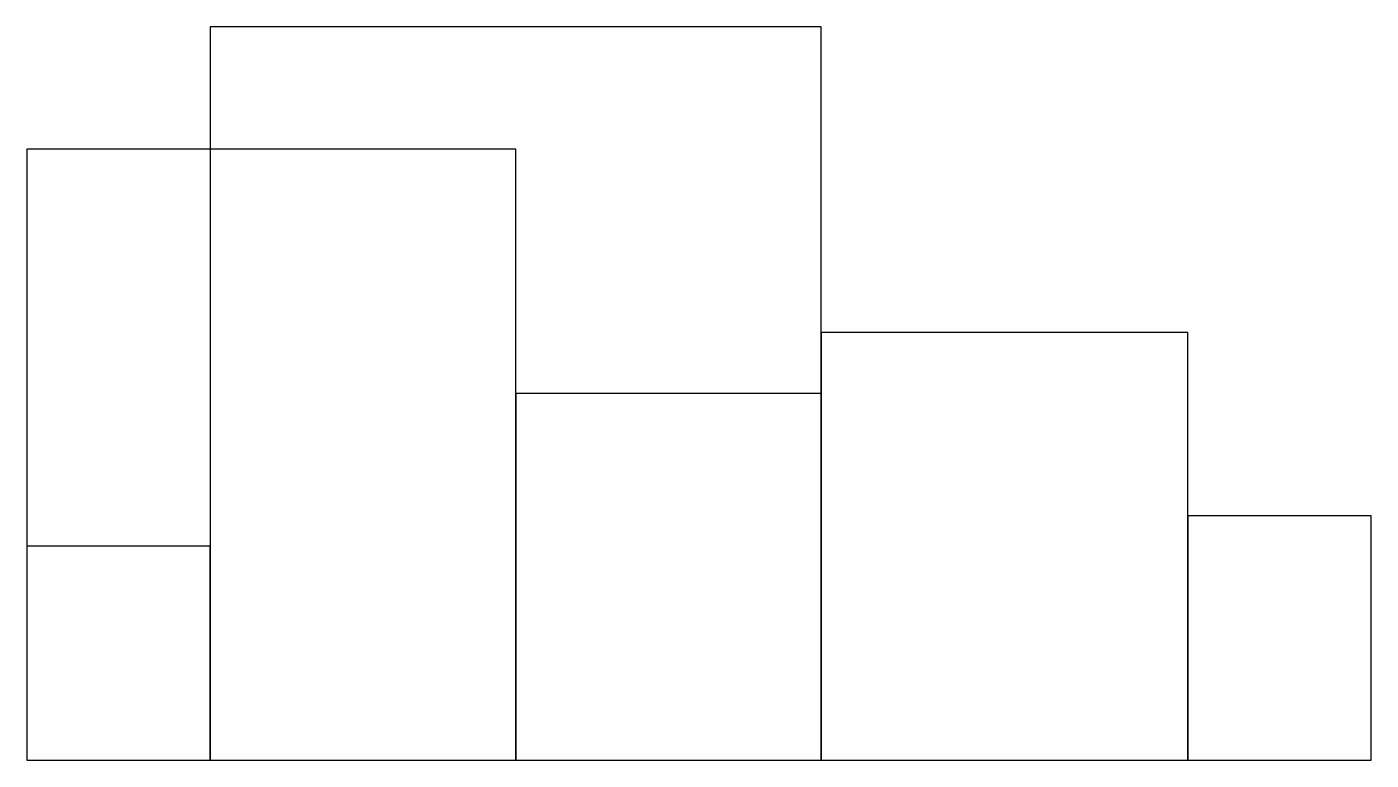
# Model space of a CAD drawing. Header units: metres. Extents: x 0 to 22, y 0 to 12.
import ezdxf

# ---------------------------------------------------------------- set-up
doc = ezdxf.new("R2010")
doc.units = ezdxf.units.M

msp = doc.modelspace()

# ---------------------------------------------------------------- linework, layer by layer
at = {"layer": 'begane grond'}
for p, q in [((13, 12), (3, 12)), ((3, 12), (3, 0)), ((13, 0), (13, 12)), ((19, 7), (13, 7)), ((13, 7), (13, 0)), ((19, 0), (19, 7)), ((22, 4), (19, 4)), ((19, 4), (19, 0)), ((22, 0), (22, 4)), ((3, 3.5), (0, 3.5)), ((0, 3.5), (0, 0)), ((3, 0), (3, 3.5)), ((0, 0), (3, 0)), ((3, 0), (13, 0)), ((13, 0), (19, 0)), ((19, 0), (22, 0))]:
    msp.add_line(p, q, dxfattribs=at)
at = {"layer": 'verdieping'}
for p, q in [((8, 10), (0, 10)), ((0, 10), (0, 0)), ((8, 0), (8, 10)), ((13, 6), (8, 6)), ((8, 6), (8, 0)), ((13, 0), (13, 6)), ((0, 0), (8, 0)), ((8, 0), (13, 0))]:
    msp.add_line(p, q, dxfattribs=at)

doc.saveas('drawing.dxf')
